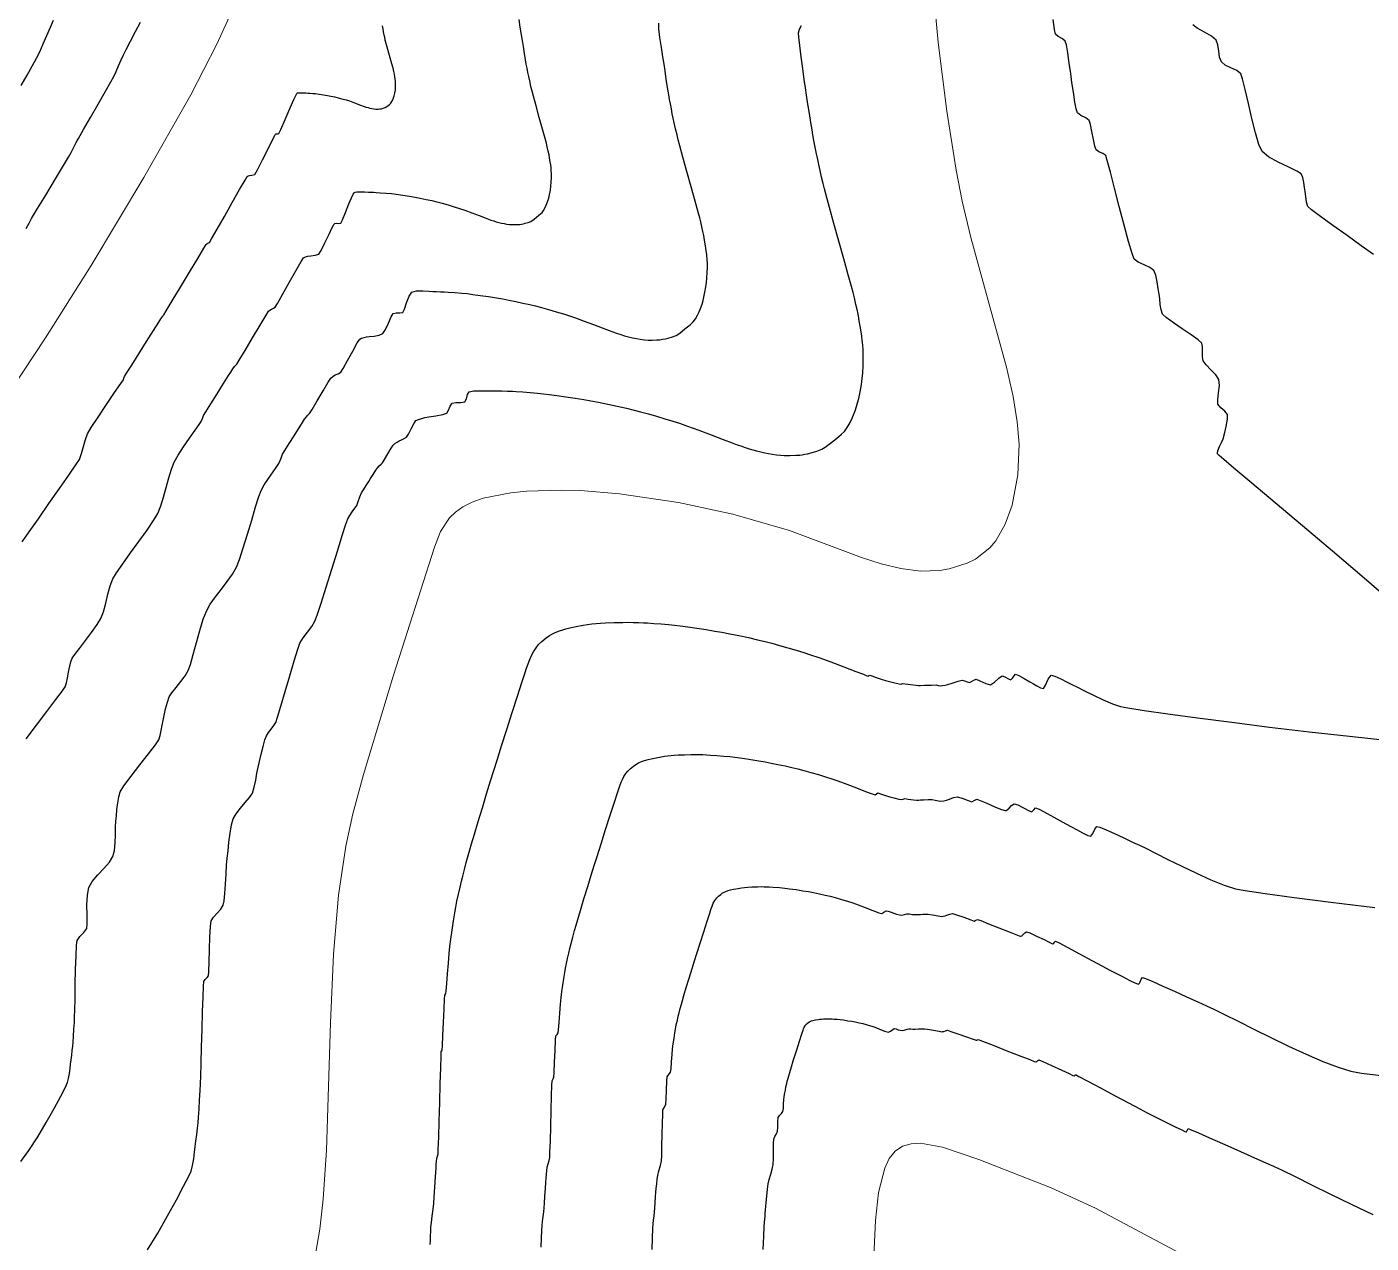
# Model space of a CAD drawing. Extents: x 27 to 849, y 0 to 853.
# Drawn here: x 491.7 to 577.4, y 422.9 to 500.4 of the extents above; entities that cross this region are included whole.
import ezdxf

# ---------------------------------------------------------------- set-up
doc = ezdxf.new("R2010")
doc.units = 0
doc.header["$LTSCALE"] = 2
doc.layers.add('Curva 1 m', color=5, linetype='Continuous')
doc.layers.add('Curva Mestra', color=1, linetype='Continuous')

msp = doc.modelspace()

# ---------------------------------------------------------------- linework, layer by layer
at = {"extrusion": (-0.049704, 0.050571, 0.997483), "elevation": -45.882}
msp.add_lwpolyline([(-371.684, 250.552), (-374.359, -58.63), (-849.748, -54.517), (-847.073, 254.665)], close=True, dxfattribs=at)
at = {"layer": 'Curva 1 m', "linetype": 'Continuous', "lineweight": -3}
for points, elevation in [([(491.34, 496.714), (491.722, 497.374), (492.065, 497.979), (492.313, 498.44), (492.515, 498.859), (492.743, 499.361), (492.98, 499.898), (493.206, 500.418), (493.406, 500.871)], 62), ([(491.655, 455.053), (492.316, 455.922), (492.974, 456.785), (493.552, 457.545), (493.97, 458.103), (494.15, 458.361), (494.225, 458.616), (494.279, 458.92), (494.329, 459.187), (494.376, 459.402), (494.438, 459.678), (494.511, 459.96), (494.594, 460.189), (494.747, 460.418), (495.047, 460.814), (495.429, 461.308), (495.826, 461.835), (496.174, 462.325), (496.407, 462.711), (496.576, 463.153), (496.724, 463.69), (496.863, 464.259), (497.009, 464.798), (497.175, 465.242), (497.409, 465.628), (497.809, 466.203), (498.31, 466.895), (498.849, 467.633), (499.362, 468.348), (499.785, 468.967), (500.054, 469.421), (500.245, 469.893), (500.423, 470.464), (500.593, 471.08), (500.759, 471.691), (500.926, 472.243), (501.099, 472.685), (501.345, 473.126), (501.689, 473.662), (502.069, 474.218), (502.424, 474.721), (502.693, 475.097), (502.813, 475.273), (502.891, 475.471), (502.969, 475.671), (503.111, 475.904), (503.429, 476.411), (503.835, 477.055), (504.242, 477.698), (504.562, 478.204), (504.708, 478.434), (504.834, 478.632), (504.932, 478.782), (505.01, 478.858), (505.087, 478.935), (505.243, 479.193), (505.615, 479.816), (506.096, 480.621), (506.577, 481.427), (506.951, 482.051), (507.109, 482.31), (507.202, 482.381), (507.301, 482.446), (507.419, 482.499), (507.537, 482.563), (507.68, 482.806), (508.01, 483.388), (508.432, 484.139), (508.857, 484.891), (509.189, 485.474), (509.338, 485.72), (509.474, 485.779), (509.623, 485.818), (509.805, 485.84), (510.096, 485.88), (510.323, 485.957), (510.471, 486.193), (510.71, 486.668), (510.974, 487.219), (511.159, 487.605), (511.262, 487.807), (511.306, 487.88), (511.319, 487.895), (511.347, 487.907), (511.427, 487.917), (511.571, 487.913), (511.724, 487.936), (511.828, 488.148), (512.015, 488.61), (512.238, 489.159), (512.409, 489.553), (512.517, 489.768), (512.573, 489.853), (512.596, 489.874), (512.635, 489.894), (512.741, 489.92), (512.946, 489.932), (513.239, 489.919), (513.49, 489.902), (513.643, 489.9), (513.817, 489.895), (513.969, 489.888), (514.225, 489.872), (514.618, 489.842), (514.965, 489.81), (515.259, 489.772), (515.677, 489.712), (516.115, 489.645), (516.469, 489.585), (516.79, 489.523), (517.163, 489.445), (517.535, 489.363), (517.853, 489.287), (518.18, 489.201), (518.571, 489.091), (518.964, 488.975), (519.299, 488.869), (519.624, 488.754), (520.074, 488.587), (520.545, 488.409), (520.936, 488.261), (521.141, 488.184), (521.301, 488.129), (521.483, 488.069), (521.641, 488.02), (521.8, 487.977), (521.983, 487.932), (522.141, 487.899), (522.3, 487.874), (522.483, 487.851), (522.641, 487.838), (522.818, 487.838), (523.017, 487.846), (523.138, 487.853), (523.259, 487.87), (523.379, 487.892), (523.493, 487.922), (523.678, 487.976), (523.835, 488.037), (524.054, 488.19), (524.362, 488.431), (524.563, 488.609), (524.652, 488.736), (524.739, 488.892), (524.808, 489.032), (524.87, 489.18), (524.933, 489.357), (524.982, 489.515), (525.03, 489.728), (525.088, 490.025), (525.128, 490.29), (525.148, 490.552), (525.159, 490.852), (525.16, 491.077), (525.151, 491.258), (525.133, 491.465), (525.113, 491.646), (525.085, 491.842), (525.045, 492.08), (525.006, 492.289), (524.958, 492.515), (524.894, 492.794), (524.835, 493.038), (524.754, 493.335), (524.591, 493.928), (524.385, 494.672), (524.178, 495.42), (524.011, 496.026), (523.925, 496.343), (523.851, 496.647), (523.77, 496.994), (523.708, 497.274), (523.657, 497.526), (523.602, 497.813), (523.556, 498.065), (523.511, 498.333), (523.444, 498.745), (523.374, 499.192), (523.318, 499.566), (523.251, 499.945), (523.163, 500.422), (523.098, 500.909)], 58), ([(579.045, 463.533), (576.996, 465.295), (574.975, 467.014), (573.059, 468.633), (571.321, 470.093), (569.836, 471.338), (568.68, 472.31), (568.041, 472.854), (567.755, 473.106), (567.665, 473.192), (567.652, 473.21), (567.646, 473.245), (567.651, 473.325), (567.689, 473.466), (567.778, 473.677), (567.906, 473.944), (567.998, 474.175), (568.083, 474.499), (568.195, 474.971), (568.282, 475.433), (568.292, 475.725), (568.12, 475.94), (567.85, 476.162), (567.667, 476.378), (567.661, 476.661), (567.716, 477.107), (567.762, 477.582), (567.73, 477.953), (567.537, 478.256), (567.225, 478.585), (566.915, 478.896), (566.73, 479.144), (566.688, 479.401), (566.693, 479.723), (566.693, 480.04), (566.637, 480.282), (566.416, 480.483), (565.966, 480.806), (565.399, 481.191), (564.83, 481.578), (564.371, 481.909), (564.137, 482.124), (564.042, 482.393), (563.992, 482.742), (563.961, 483.104), (563.923, 483.41), (563.87, 483.749), (563.804, 484.182), (563.712, 484.604), (563.579, 484.909), (563.327, 485.101), (562.958, 485.268), (562.589, 485.434), (562.331, 485.624), (562.195, 485.983), (561.971, 486.755), (561.689, 487.801), (561.381, 488.98), (561.078, 490.153), (560.811, 491.179), (560.613, 491.919), (560.512, 492.233), (560.328, 492.361), (560.079, 492.478), (559.897, 492.607), (559.824, 492.838), (559.735, 493.273), (559.639, 493.778), (559.545, 494.221), (559.462, 494.47), (559.24, 494.635), (558.937, 494.788), (558.719, 494.954), (558.631, 495.218), (558.55, 495.654), (558.477, 496.136), (558.416, 496.536), (558.362, 496.894), (558.281, 497.467), (558.187, 498.135), (558.09, 498.782), (558.004, 499.289), (557.938, 499.538), (557.751, 499.687), (557.489, 499.826), (557.304, 499.976), (557.243, 500.281), (557.163, 500.925)], 54), ([(491.307, 428.092), (491.832, 428.798), (492.388, 429.658), (492.937, 430.581), (493.441, 431.478), (493.86, 432.261), (494.156, 432.84), (494.291, 433.125), (494.363, 433.39), (494.416, 433.71), (494.456, 434.032), (494.489, 434.303), (494.525, 434.566), (494.562, 434.873), (494.597, 435.18), (494.623, 435.444), (494.645, 435.708), (494.672, 436.092), (494.701, 436.531), (494.727, 436.962), (494.746, 437.32), (494.757, 437.736), (494.771, 438.465), (494.788, 439.377), (494.809, 440.338), (494.833, 441.216), (494.862, 441.879), (494.897, 442.195), (495.077, 442.439), (495.338, 442.696), (495.52, 442.94), (495.546, 443.243), (495.539, 443.791), (495.531, 444.449), (495.555, 445.085), (495.644, 445.565), (495.868, 445.947), (496.22, 446.362), (496.613, 446.783), (496.963, 447.184), (497.182, 447.538), (497.277, 447.93), (497.324, 448.417), (497.341, 448.933), (497.351, 449.412), (497.373, 449.788), (497.407, 450.134), (497.443, 450.538), (497.491, 450.957), (497.558, 451.349), (497.654, 451.671), (497.893, 452.053), (498.346, 452.663), (498.905, 453.381), (499.46, 454.086), (499.901, 454.658), (500.117, 454.975), (500.206, 455.249), (500.273, 455.584), (500.33, 455.924), (500.386, 456.214), (500.457, 456.536), (500.549, 456.951), (500.66, 457.373), (500.784, 457.717), (500.953, 457.987), (501.215, 458.328), (501.513, 458.702), (501.791, 459.071), (501.992, 459.398), (502.135, 459.793), (502.313, 460.421), (502.514, 461.179), (502.728, 461.963), (502.942, 462.669), (503.145, 463.195), (503.394, 463.624), (503.727, 464.096), (504.102, 464.589), (504.478, 465.081), (504.812, 465.553), (505.064, 465.981), (505.262, 466.479), (505.505, 467.216), (505.772, 468.089), (506.039, 468.996), (506.286, 469.831), (506.491, 470.493), (506.632, 470.877), (506.834, 471.231), (507.113, 471.654), (507.406, 472.072), (507.648, 472.412), (507.774, 472.602), (507.853, 472.79), (507.931, 473.01), (508.008, 473.199), (508.15, 473.436), (508.424, 473.873), (508.743, 474.376), (509.02, 474.811), (509.168, 475.041), (509.283, 475.224), (509.413, 475.431), (509.504, 475.564), (509.62, 475.678), (509.736, 475.793), (509.89, 476.045), (510.215, 476.594), (510.598, 477.241), (510.925, 477.789), (511.084, 478.043), (511.221, 478.152), (511.372, 478.246), (511.552, 478.326), (511.726, 478.422), (511.87, 478.661), (512.155, 479.172), (512.487, 479.775), (512.775, 480.287), (512.926, 480.527), (513.05, 480.59), (513.21, 480.638), (513.353, 480.674), (513.537, 480.698), (513.845, 480.732), (514.169, 480.789), (514.404, 480.883), (514.577, 481.138), (514.768, 481.556), (514.943, 481.96), (515.068, 482.174), (515.252, 482.208), (515.493, 482.201), (515.675, 482.236), (515.779, 482.449), (515.914, 482.85), (516.075, 483.267), (516.256, 483.528), (516.546, 483.606), (516.95, 483.612), (517.344, 483.586), (517.599, 483.569), (517.828, 483.567), (518.088, 483.559), (518.317, 483.549), (518.575, 483.533), (518.987, 483.504), (519.437, 483.468), (519.81, 483.432), (520.143, 483.389), (520.615, 483.323), (521.146, 483.244), (521.656, 483.165), (522.066, 483.095), (522.443, 483.023), (522.88, 482.933), (523.336, 482.835), (523.77, 482.737), (524.143, 482.647), (524.525, 482.547), (524.979, 482.421), (525.46, 482.283), (525.92, 482.145), (526.312, 482.021), (526.701, 481.884), (527.238, 481.686), (527.833, 481.462), (528.397, 481.248), (528.841, 481.079), (529.075, 480.992), (529.314, 480.91), (529.587, 480.82), (529.825, 480.747), (530.064, 480.683), (530.337, 480.615), (530.575, 480.565), (530.814, 480.527), (531.087, 480.493), (531.325, 480.473), (531.585, 480.473), (531.878, 480.484), (532.07, 480.497), (532.252, 480.521), (532.432, 480.555), (532.614, 480.602), (532.886, 480.681), (533.116, 480.772), (533.339, 480.923), (533.677, 481.18), (534.007, 481.448), (534.208, 481.631), (534.341, 481.82), (534.472, 482.054), (534.576, 482.265), (534.668, 482.487), (534.763, 482.753), (534.836, 482.989), (534.888, 483.21), (534.953, 483.527), (535.014, 483.866), (535.056, 484.151), (535.079, 484.435), (535.095, 484.773), (535.103, 485.096), (535.103, 485.332), (535.089, 485.604), (535.063, 485.914), (535.033, 486.186), (534.99, 486.479), (534.931, 486.837), (534.873, 487.15), (534.822, 487.392), (534.753, 487.697), (534.68, 488.009), (534.615, 488.274), (534.521, 488.623), (534.328, 489.322), (534.076, 490.234), (533.804, 491.218), (533.549, 492.138), (533.352, 492.855), (533.251, 493.231), (533.17, 493.561), (533.078, 493.95), (532.991, 494.329), (532.925, 494.628), (532.869, 494.902), (532.807, 495.22), (532.747, 495.54), (532.697, 495.815), (532.647, 496.113), (532.572, 496.571), (532.486, 497.105), (532.404, 497.631), (532.339, 498.066), (532.267, 498.533), (532.171, 499.139), (532.078, 499.774), (532.015, 500.328), (532.008, 500.691)], 57), ([(491.406, 467.602), (491.841, 468.235), (492.434, 469.083), (493.107, 470.041), (493.782, 471.003), (494.381, 471.863), (494.828, 472.518), (495.044, 472.861), (495.182, 473.23), (495.306, 473.676), (495.43, 474.123), (495.566, 474.493), (495.803, 474.888), (496.242, 475.562), (496.776, 476.359), (497.295, 477.125), (497.69, 477.705), (497.852, 477.943), (497.891, 478.042), (497.93, 478.142), (498.062, 478.355), (498.393, 478.882), (498.843, 479.597), (499.333, 480.374), (499.784, 481.089), (500.115, 481.615), (500.249, 481.826), (500.31, 481.921), (500.361, 482), (500.4, 482.038), (500.438, 482.077), (500.589, 482.328), (500.974, 482.971), (501.5, 483.849), (502.072, 484.805), (502.598, 485.683), (502.983, 486.326), (503.135, 486.577), (503.182, 486.612), (503.231, 486.645), (503.289, 486.673), (503.348, 486.704), (503.484, 486.939), (503.826, 487.54), (504.294, 488.361), (504.802, 489.255), (505.27, 490.076), (505.613, 490.677), (505.75, 490.913), (505.819, 490.94), (505.892, 490.963), (506.048, 490.98), (506.242, 491.032), (506.404, 491.319), (506.732, 491.959), (507.112, 492.714), (507.376, 493.24), (507.513, 493.51), (507.561, 493.602), (507.57, 493.615), (507.581, 493.619), (507.62, 493.624), (507.698, 493.626), (507.773, 493.636), (507.894, 493.906), (508.168, 494.537), (508.496, 495.291), (508.734, 495.824), (508.866, 496.103), (508.92, 496.202), (508.935, 496.22), (508.955, 496.23), (509.009, 496.243), (509.115, 496.249), (509.264, 496.243), (509.382, 496.234), (509.502, 496.232), (509.622, 496.227), (509.742, 496.22), (509.942, 496.205), (510.119, 496.188), (510.332, 496.16), (510.623, 496.117), (510.871, 496.076), (511.093, 496.033), (511.344, 495.978), (511.564, 495.927), (511.79, 495.866), (512.055, 495.79), (512.286, 495.718), (512.598, 495.605), (512.988, 495.458), (513.208, 495.375), (513.333, 495.333), (513.458, 495.293), (513.583, 495.261), (513.708, 495.233), (513.833, 495.215), (513.958, 495.202), (514.096, 495.205), (514.206, 495.21), (514.266, 495.219), (514.327, 495.229), (514.43, 495.259), (514.554, 495.302), (514.66, 495.377), (514.819, 495.503), (514.918, 495.588), (514.984, 495.691), (515.041, 495.799), (515.087, 495.917), (515.128, 496.041), (515.165, 496.214), (515.201, 496.428), (515.214, 496.64), (515.217, 496.822), (515.208, 496.964), (515.194, 497.106), (515.17, 497.26), (515.14, 497.428), (515.1, 497.609), (515.054, 497.802), (514.977, 498.085), (514.829, 498.619), (514.68, 499.158), (514.6, 499.455), (514.562, 499.607), (514.522, 499.78), (514.491, 499.92), (514.452, 500.118), (514.415, 500.316), (514.382, 500.513)], 59), ([(491.656, 487.596), (491.75, 487.779), (491.834, 487.938), (492.002, 488.22), (492.386, 488.859), (492.899, 489.713), (493.456, 490.64), (493.97, 491.498), (494.357, 492.145), (494.531, 492.438), (494.63, 492.636), (494.738, 492.865), (494.836, 493.063), (494.987, 493.329), (495.318, 493.907), (495.76, 494.676), (496.243, 495.517), (496.696, 496.31), (497.051, 496.935), (497.237, 497.273), (497.387, 497.59), (497.552, 497.964), (497.715, 498.338), (497.861, 498.657), (498.035, 499), (498.31, 499.528), (498.63, 500.142), (498.942, 500.745)], 61), ([(499.385, 422.454), (500.045, 423.532), (500.675, 424.625), (501.238, 425.649), (501.699, 426.521), (502.022, 427.157), (502.171, 427.474), (502.266, 427.827), (502.337, 428.254), (502.39, 428.684), (502.435, 429.045), (502.482, 429.396), (502.532, 429.805), (502.578, 430.214), (502.614, 430.566), (502.642, 430.918), (502.678, 431.43), (502.716, 432.016), (502.751, 432.59), (502.777, 433.068), (502.793, 433.534), (502.816, 434.348), (502.843, 435.387), (502.873, 436.525), (502.904, 437.637), (502.933, 438.598), (502.959, 439.283), (502.978, 439.568), (503.069, 439.689), (503.199, 439.818), (503.29, 439.94), (503.31, 440.218), (503.328, 440.832), (503.348, 441.621), (503.373, 442.425), (503.408, 443.085), (503.455, 443.44), (503.605, 443.678), (503.837, 443.933), (504.07, 444.189), (504.224, 444.427), (504.278, 444.705), (504.325, 445.187), (504.366, 445.786), (504.404, 446.417), (504.441, 446.992), (504.479, 447.427), (504.528, 447.898), (504.586, 448.459), (504.656, 449.034), (504.743, 449.552), (504.853, 449.937), (505.042, 450.259), (505.323, 450.615), (505.631, 450.976), (505.906, 451.31), (506.085, 451.589), (506.203, 451.955), (506.293, 452.401), (506.369, 452.855), (506.443, 453.241), (506.528, 453.594), (506.642, 454.065), (506.767, 454.56), (506.884, 454.985), (506.974, 455.245), (507.1, 455.446), (507.274, 455.666), (507.449, 455.886), (507.578, 456.086), (507.691, 456.422), (507.901, 457.126), (508.173, 458.054), (508.467, 459.064), (508.747, 460.012), (508.975, 460.754), (509.115, 461.148), (509.319, 461.479), (509.593, 461.845), (509.869, 462.211), (510.074, 462.541), (510.216, 462.927), (510.467, 463.696), (510.791, 464.718), (511.149, 465.863), (511.503, 467.001), (511.816, 468.002), (512.049, 468.735), (512.164, 469.069), (512.289, 469.28), (512.455, 469.518), (512.619, 469.747), (512.736, 469.932), (512.84, 470.183), (512.944, 470.476), (513.047, 470.728), (513.164, 470.931), (513.331, 471.194), (513.501, 471.455), (513.627, 471.649), (513.78, 471.893), (513.954, 472.167), (514.076, 472.346), (514.172, 472.445), (514.289, 472.551), (514.385, 472.651), (514.508, 472.852), (514.717, 473.213), (514.929, 473.575), (515.059, 473.776), (515.172, 473.872), (515.314, 473.968), (515.443, 474.047), (515.591, 474.116), (515.773, 474.194), (515.914, 474.282), (516.033, 474.471), (516.208, 474.806), (516.386, 475.142), (516.515, 475.334), (516.679, 475.418), (516.893, 475.482), (517.084, 475.53), (517.348, 475.577), (517.79, 475.645), (518.228, 475.726), (518.484, 475.808), (518.601, 476.001), (518.699, 476.267), (518.816, 476.454), (519.059, 476.496), (519.389, 476.493), (519.627, 476.536), (519.732, 476.726), (519.812, 476.996), (519.917, 477.182), (520.217, 477.228), (520.766, 477.243), (521.338, 477.241), (521.707, 477.237), (522.012, 477.233), (522.36, 477.223), (522.665, 477.21), (522.919, 477.195), (523.324, 477.167), (523.8, 477.131), (524.27, 477.091), (524.655, 477.053), (525.01, 477.009), (525.505, 476.94), (526.08, 476.857), (526.672, 476.768), (527.22, 476.681), (527.664, 476.604), (528.167, 476.508), (528.749, 476.389), (529.356, 476.258), (529.936, 476.127), (530.433, 476.008), (530.848, 475.899), (531.339, 475.765), (531.868, 475.615), (532.399, 475.46), (532.897, 475.309), (533.324, 475.172), (533.843, 474.99), (534.559, 474.726), (535.353, 474.427), (536.105, 474.142), (536.697, 473.917), (537.009, 473.801), (537.24, 473.721), (537.509, 473.631), (537.779, 473.543), (538.009, 473.474), (538.239, 473.411), (538.509, 473.342), (538.779, 473.279), (539.009, 473.231), (539.239, 473.193), (539.509, 473.156), (539.779, 473.126), (540.009, 473.109), (540.355, 473.109), (540.746, 473.124), (541.002, 473.14), (541.156, 473.159), (541.332, 473.187), (541.485, 473.218), (541.728, 473.28), (542.09, 473.386), (542.396, 473.507), (542.617, 473.652), (542.956, 473.905), (543.331, 474.199), (543.658, 474.47), (543.852, 474.652), (544.03, 474.905), (544.204, 475.217), (544.343, 475.498), (544.433, 475.711), (544.53, 475.97), (544.621, 476.234), (544.69, 476.463), (544.759, 476.757), (544.845, 477.18), (544.927, 477.632), (544.983, 478.013), (545.014, 478.392), (545.035, 478.842), (545.046, 479.272), (545.046, 479.588), (545.034, 479.851), (545.011, 480.157), (544.983, 480.463), (544.953, 480.725), (544.913, 481.006), (544.857, 481.354), (544.796, 481.709), (544.739, 482.012), (544.671, 482.334), (544.58, 482.74), (544.482, 483.157), (544.396, 483.51), (544.294, 483.888), (544.087, 484.641), (543.809, 485.646), (543.496, 486.778), (543.181, 487.915), (542.9, 488.934), (542.687, 489.709), (542.577, 490.119), (542.492, 490.462), (542.395, 490.867), (542.297, 491.287), (542.209, 491.674), (542.142, 491.982), (542.067, 492.347), (541.984, 492.772), (541.905, 493.197), (541.838, 493.564), (541.785, 493.877), (541.707, 494.352), (541.615, 494.923), (541.519, 495.525), (541.431, 496.094), (541.361, 496.565), (541.287, 497.089), (541.19, 497.786), (541.088, 498.544), (540.997, 499.251), (540.935, 499.795), (540.919, 500.065), (540.987, 500.289), (541.101, 500.54)], 56), ([(577.595, 485.922), (576.808, 486.49), (575.91, 487.132), (575.012, 487.775), (574.221, 488.346), (573.648, 488.773), (573.401, 488.983), (573.314, 489.268), (573.276, 489.63), (573.24, 489.948), (573.202, 490.199), (573.155, 490.521), (573.087, 490.837), (572.983, 491.072), (572.7, 491.254), (572.157, 491.512), (571.505, 491.822), (570.897, 492.16), (570.487, 492.502), (570.286, 492.938), (570.064, 493.68), (569.835, 494.599), (569.613, 495.565), (569.411, 496.449), (569.243, 497.124), (569.123, 497.459), (568.869, 497.655), (568.504, 497.832), (568.14, 498.009), (567.891, 498.207), (567.781, 498.505), (567.727, 498.903), (567.673, 499.303), (567.565, 499.604), (567.27, 499.843), (566.808, 500.105), (566.352, 500.358), (566.079, 500.573)], 53), ([(517.42, 422.799), (517.438, 423.052), (517.448, 423.347), (517.457, 423.643), (517.47, 423.896), (517.503, 424.2), (517.555, 424.614), (517.609, 425.049), (517.649, 425.418), (517.68, 425.825), (517.72, 426.446), (517.762, 427.114), (517.796, 427.661), (517.813, 427.919), (517.83, 428.103), (517.852, 428.276), (517.892, 428.431), (517.93, 428.586), (517.941, 428.888), (517.965, 429.634), (517.997, 430.674), (518.033, 431.861), (518.069, 433.044), (518.099, 434.076), (518.122, 434.806), (518.131, 435.086), (518.16, 435.148), (518.19, 435.209), (518.203, 435.473), (518.233, 436.121), (518.272, 436.961), (518.311, 437.801), (518.341, 438.448), (518.354, 438.709), (518.392, 438.757), (518.43, 438.804), (518.444, 438.983), (518.48, 439.437), (518.529, 440.056), (518.584, 440.73), (518.638, 441.35), (518.684, 441.804), (518.746, 442.28), (518.827, 442.85), (518.914, 443.433), (518.996, 443.948), (519.059, 444.315), (519.134, 444.698), (519.229, 445.143), (519.328, 445.586), (519.417, 445.967), (519.498, 446.292), (519.606, 446.708), (519.726, 447.162), (519.844, 447.6), (519.947, 447.971), (520.058, 448.348), (520.245, 448.971), (520.483, 449.763), (520.751, 450.643), (521.022, 451.534), (521.275, 452.357), (521.484, 453.033), (521.691, 453.691), (521.977, 454.591), (522.31, 455.634), (522.658, 456.722), (522.99, 457.756), (523.275, 458.64), (523.48, 459.275), (523.574, 459.561), (523.667, 459.82), (523.778, 460.112), (523.886, 460.357), (524.015, 460.589), (524.176, 460.845), (524.335, 461.055), (524.553, 461.26), (524.828, 461.483), (525.028, 461.63), (525.173, 461.713), (525.345, 461.797), (525.499, 461.865), (525.67, 461.931), (525.881, 462.004), (526.068, 462.061), (526.322, 462.118), (526.746, 462.204), (527.181, 462.288), (527.469, 462.339), (527.726, 462.371), (528.021, 462.401), (528.279, 462.421), (528.614, 462.436), (529.16, 462.454), (529.712, 462.469), (530.069, 462.476), (530.374, 462.472), (530.722, 462.462), (531.027, 462.449), (531.281, 462.434), (531.686, 462.405), (532.162, 462.37), (532.632, 462.33), (533.017, 462.292), (533.372, 462.247), (533.867, 462.179), (534.442, 462.096), (535.034, 462.006), (535.582, 461.919), (536.026, 461.843), (536.529, 461.747), (537.111, 461.628), (537.718, 461.497), (538.297, 461.366), (538.795, 461.246), (539.21, 461.138), (539.701, 461.004), (540.23, 460.854), (540.761, 460.699), (541.259, 460.548), (541.686, 460.411), (542.223, 460.223), (542.978, 459.944), (543.811, 459.631), (544.581, 459.339), (545.057, 459.158), (545.286, 459.071), (545.361, 459.043), (545.371, 459.04), (545.376, 459.042), (545.393, 459.053), (545.43, 459.079), (545.464, 459.101), (545.587, 459.061), (545.869, 458.966), (546.198, 458.857), (546.464, 458.774), (546.73, 458.705), (547.059, 458.625), (547.341, 458.559), (547.464, 458.532), (547.519, 458.547), (547.573, 458.563), (547.732, 458.544), (548.072, 458.502), (548.413, 458.46), (548.573, 458.441), (548.635, 458.443), (548.696, 458.447), (548.945, 458.456), (549.406, 458.472), (549.689, 458.478), (549.828, 458.452), (549.967, 458.429), (550.093, 458.442), (550.283, 458.473), (550.45, 458.507), (550.715, 458.595), (551.099, 458.728), (551.362, 458.795), (551.511, 458.752), (551.681, 458.674), (551.825, 458.636), (551.959, 458.694), (552.109, 458.794), (552.243, 458.85), (552.486, 458.752), (552.858, 458.571), (553.167, 458.491), (553.42, 458.65), (553.695, 458.914), (553.9, 459.063), (554.086, 458.998), (554.305, 458.865), (554.463, 458.804), (554.564, 458.903), (554.668, 459.067), (554.768, 459.164), (554.964, 459.089), (555.314, 458.898), (555.676, 458.689), (555.911, 458.556), (556.118, 458.43), (556.353, 458.293), (556.536, 458.25), (556.68, 458.474), (556.846, 458.859), (557.027, 459.096), (557.266, 459.05), (557.641, 458.879), (558.049, 458.666), (558.388, 458.496), (558.682, 458.352), (559.154, 458.113), (559.737, 457.823), (560.361, 457.528), (560.957, 457.273), (561.456, 457.102), (561.935, 457.017), (562.971, 456.859), (564.479, 456.645), (566.372, 456.386), (568.563, 456.099), (570.966, 455.797), (573.496, 455.495), (576.065, 455.207), (578.587, 454.947)], 54), ([(524.502, 422.632), (524.524, 423.193), (524.544, 423.691), (524.56, 424.006), (524.588, 424.27), (524.626, 424.577), (524.665, 424.883), (524.695, 425.147), (524.716, 425.441), (524.745, 425.884), (524.775, 426.368), (524.801, 426.784), (524.817, 427.023), (524.838, 427.255), (524.866, 427.519), (524.896, 427.736), (524.944, 427.934), (525.007, 428.159), (525.051, 428.357), (525.066, 428.677), (525.089, 429.387), (525.116, 430.328), (525.144, 431.342), (525.17, 432.27), (525.19, 432.953), (525.202, 433.232), (525.26, 433.356), (525.319, 433.479), (525.336, 433.77), (525.364, 434.416), (525.397, 435.179), (525.425, 435.821), (525.443, 436.104), (525.518, 436.199), (525.593, 436.293), (525.614, 436.495), (525.651, 436.958), (525.696, 437.546), (525.743, 438.12), (525.784, 438.543), (525.83, 438.901), (525.891, 439.328), (525.957, 439.765), (526.018, 440.151), (526.065, 440.426), (526.121, 440.714), (526.193, 441.047), (526.267, 441.38), (526.334, 441.665), (526.413, 441.983), (526.52, 442.391), (526.633, 442.812), (526.731, 443.168), (526.834, 443.518), (527.011, 444.105), (527.232, 444.838), (527.471, 445.621), (527.697, 446.361), (527.884, 446.965), (528.067, 447.546), (528.323, 448.349), (528.615, 449.265), (528.91, 450.185), (529.171, 450.997), (529.363, 451.592), (529.452, 451.861), (529.521, 452.055), (529.604, 452.274), (529.685, 452.458), (529.782, 452.632), (529.903, 452.824), (530.022, 452.981), (530.185, 453.135), (530.392, 453.303), (530.542, 453.413), (530.715, 453.507), (530.895, 453.589), (531.023, 453.638), (531.182, 453.693), (531.322, 453.736), (531.513, 453.779), (531.83, 453.843), (532.157, 453.906), (532.373, 453.944), (532.566, 453.969), (532.786, 453.991), (532.98, 454.006), (533.232, 454.017), (533.641, 454.03), (534.055, 454.042), (534.323, 454.047), (534.551, 454.044), (534.812, 454.037), (535.041, 454.027), (535.299, 454.011), (535.711, 453.981), (536.161, 453.945), (536.534, 453.909), (536.867, 453.867), (537.339, 453.801), (537.87, 453.722), (538.38, 453.642), (538.79, 453.573), (539.167, 453.501), (539.604, 453.411), (540.06, 453.313), (540.494, 453.215), (540.867, 453.125), (541.249, 453.025), (541.703, 452.899), (542.184, 452.761), (542.644, 452.623), (543.035, 452.499), (543.436, 452.357), (543.998, 452.147), (544.618, 451.912), (545.194, 451.693), (545.622, 451.532), (545.799, 451.47), (545.892, 451.531), (545.985, 451.593), (546.151, 451.544), (546.461, 451.438), (546.735, 451.348), (547.008, 451.276), (547.317, 451.2), (547.485, 451.166), (547.594, 451.197), (547.703, 451.229), (547.905, 451.207), (548.246, 451.163), (548.453, 451.137), (548.576, 451.142), (548.7, 451.149), (548.881, 451.158), (549.196, 451.171), (549.444, 451.172), (549.634, 451.142), (549.847, 451.097), (550.001, 451.074), (550.183, 451.094), (550.363, 451.132), (550.542, 451.199), (550.81, 451.299), (551.047, 451.349), (551.348, 451.264), (551.735, 451.11), (551.973, 451.031), (552.13, 451.112), (552.286, 451.191), (552.496, 451.116), (552.928, 450.934), (553.44, 450.717), (553.811, 450.568), (554.02, 450.495), (554.109, 450.474), (554.135, 450.473), (554.167, 450.483), (554.238, 450.525), (554.352, 450.629), (554.507, 450.788), (554.684, 450.902), (554.916, 450.827), (555.279, 450.644), (555.626, 450.461), (555.811, 450.384), (555.926, 450.52), (556.04, 450.655), (556.273, 450.549), (556.78, 450.281), (557.399, 449.942), (557.968, 449.63), (558.325, 449.437), (558.641, 449.265), (559.023, 449.053), (559.369, 448.881), (559.575, 448.827), (559.701, 449), (559.817, 449.286), (559.943, 449.461), (560.143, 449.41), (560.55, 449.242), (561.085, 448.999), (561.67, 448.726), (562.223, 448.465), (562.667, 448.261), (563.068, 448.067), (563.69, 447.752), (564.475, 447.356), (565.364, 446.915), (566.3, 446.468), (567.224, 446.054), (568.077, 445.71), (568.803, 445.474), (569.412, 445.366), (570.677, 445.183), (572.525, 444.936), (574.881, 444.634), (577.673, 444.289)], 53), ([(531.577, 422.472), (531.609, 423.219), (531.635, 423.816), (531.65, 424.116), (531.677, 424.358), (531.712, 424.634), (531.74, 424.876), (531.757, 425.117), (531.778, 425.471), (531.801, 425.84), (531.821, 426.127), (531.844, 426.38), (531.873, 426.675), (531.906, 426.964), (531.94, 427.197), (532.012, 427.494), (532.106, 427.831), (532.172, 428.128), (532.19, 428.449), (532.208, 429.06), (532.226, 429.809), (532.243, 430.545), (532.259, 431.119), (532.273, 431.378), (532.361, 431.564), (532.449, 431.749), (532.468, 432.054), (532.488, 432.63), (532.509, 433.204), (532.531, 433.499), (532.643, 433.641), (532.757, 433.783), (532.785, 434.006), (532.818, 434.439), (532.852, 434.919), (532.884, 435.283), (532.924, 435.589), (532.977, 435.953), (533.03, 436.295), (533.071, 436.538), (533.124, 436.802), (533.19, 437.102), (533.25, 437.364), (533.304, 437.576), (533.375, 437.847), (533.45, 438.128), (533.516, 438.366), (533.604, 438.667), (533.758, 439.178), (533.945, 439.792), (534.131, 440.401), (534.284, 440.897), (534.432, 441.365), (534.64, 442.019), (534.871, 442.741), (535.088, 443.417), (535.253, 443.929), (535.329, 444.161), (535.403, 444.364), (535.485, 444.559), (535.589, 444.74), (535.709, 444.908), (535.821, 445.012), (535.961, 445.126), (536.056, 445.196), (536.172, 445.258), (536.292, 445.313), (536.427, 445.363), (536.576, 445.411), (536.765, 445.452), (537.063, 445.511), (537.276, 445.55), (537.479, 445.574), (537.682, 445.591), (537.933, 445.601), (538.312, 445.613), (538.576, 445.618), (538.729, 445.617), (538.903, 445.612), (539.055, 445.605), (539.311, 445.588), (539.704, 445.559), (540.051, 445.527), (540.345, 445.488), (540.763, 445.428), (541.2, 445.362), (541.555, 445.302), (541.876, 445.24), (542.249, 445.162), (542.621, 445.08), (542.939, 445.004), (543.266, 444.917), (543.657, 444.807), (544.05, 444.691), (544.385, 444.586), (544.715, 444.466), (545.175, 444.288), (545.654, 444.102), (546.042, 443.956), (546.227, 443.9), (546.367, 443.992), (546.506, 444.085), (546.642, 444.056), (546.836, 443.983), (547.006, 443.922), (547.175, 443.873), (547.367, 443.823), (547.506, 443.801), (547.67, 443.846), (547.834, 443.895), (547.981, 443.883), (548.18, 443.853), (548.334, 443.834), (548.518, 443.84), (548.703, 443.851), (548.846, 443.859), (549.034, 443.867), (549.199, 443.866), (549.464, 443.824), (549.826, 443.755), (550.035, 443.719), (550.156, 443.734), (550.276, 443.758), (550.388, 443.801), (550.57, 443.868), (550.732, 443.902), (550.994, 443.827), (551.456, 443.663), (551.904, 443.499), (552.121, 443.426), (552.225, 443.48), (552.33, 443.533), (552.542, 443.453), (553.043, 443.251), (553.691, 442.989), (554.345, 442.728), (554.777, 442.562), (555, 442.482), (555.084, 442.458), (555.102, 442.456), (555.124, 442.462), (555.171, 442.49), (555.247, 442.56), (555.351, 442.666), (555.469, 442.742), (555.682, 442.665), (556.099, 442.471), (556.579, 442.239), (556.913, 442.076), (557.086, 441.994), (557.147, 441.968), (557.158, 441.965), (557.17, 441.971), (557.2, 442.006), (557.253, 442.081), (557.311, 442.145), (557.543, 442.029), (558.105, 441.731), (558.852, 441.329), (559.638, 440.906), (560.316, 440.542), (560.739, 440.319), (561.116, 440.124), (561.587, 439.88), (562.058, 439.641), (562.369, 439.492), (562.533, 439.423), (562.598, 439.404), (562.614, 439.404), (562.632, 439.413), (562.666, 439.455), (562.714, 439.556), (562.775, 439.709), (562.86, 439.826), (563.058, 439.761), (563.52, 439.567), (564.164, 439.283), (564.91, 438.948), (565.676, 438.601), (566.382, 438.28), (566.945, 438.026), (567.401, 437.808), (568.086, 437.466), (568.953, 437.03), (569.955, 436.529), (571.045, 435.993), (572.174, 435.453), (573.297, 434.939), (574.365, 434.479), (575.331, 434.105), (576.149, 433.846), (576.834, 433.726), (578.08, 433.571)], 52), ([(538.661, 422.488), (538.699, 423.329), (538.727, 423.956), (538.74, 424.226), (538.762, 424.416), (538.785, 424.606), (538.797, 424.776), (538.811, 425.018), (538.826, 425.231), (538.848, 425.477), (538.888, 425.881), (538.935, 426.317), (538.983, 426.658), (539.051, 426.946), (539.143, 427.278), (539.234, 427.611), (539.293, 427.899), (539.316, 428.276), (539.323, 428.786), (539.328, 429.259), (539.344, 429.524), (539.412, 429.683), (539.51, 429.859), (539.579, 430.018), (539.595, 430.281), (539.598, 430.646), (539.62, 430.893), (539.707, 431.017), (539.832, 431.148), (539.92, 431.272), (539.953, 431.48), (539.969, 431.778), (539.984, 432.022), (540.012, 432.234), (540.049, 432.475), (540.078, 432.649), (540.12, 432.856), (540.167, 433.062), (540.205, 433.211), (540.254, 433.399), (540.3, 433.563), (540.361, 433.77), (540.467, 434.12), (540.585, 434.508), (540.684, 434.829), (540.808, 435.221), (540.98, 435.758), (541.134, 436.239), (541.206, 436.461), (541.244, 436.562), (541.284, 436.66), (541.338, 436.749), (541.396, 436.834), (541.487, 436.913), (541.57, 436.978), (541.628, 437.008), (541.688, 437.037), (541.757, 437.062), (541.83, 437.086), (541.999, 437.121), (542.18, 437.155), (542.281, 437.167), (542.383, 437.176), (542.503, 437.181), (542.701, 437.187), (542.83, 437.19), (542.95, 437.187), (543.07, 437.183), (543.19, 437.175), (543.39, 437.16), (543.567, 437.144), (543.78, 437.116), (544.071, 437.072), (544.319, 437.032), (544.541, 436.988), (544.792, 436.934), (545.012, 436.882), (545.238, 436.822), (545.503, 436.745), (545.734, 436.674), (546.034, 436.554), (546.412, 436.4), (546.656, 436.331), (546.788, 436.399), (546.932, 436.513), (547.027, 436.578), (547.152, 436.545), (547.277, 436.496), (547.402, 436.46), (547.527, 436.435), (547.652, 436.467), (547.84, 436.527), (547.964, 436.561), (548.089, 436.548), (548.214, 436.53), (548.353, 436.535), (548.568, 436.546), (548.706, 436.553), (548.831, 436.559), (548.955, 436.561), (549.148, 436.528), (549.525, 436.461), (549.896, 436.395), (550.068, 436.364), (550.129, 436.373), (550.189, 436.384), (550.291, 436.421), (550.417, 436.456), (550.625, 436.39), (551.085, 436.232), (551.625, 436.044), (552.001, 435.913), (552.194, 435.846), (552.259, 435.824), (552.269, 435.821), (552.274, 435.822), (552.294, 435.832), (552.335, 435.855), (552.373, 435.874), (552.648, 435.768), (553.328, 435.501), (554.212, 435.154), (555.097, 434.808), (555.672, 434.586), (555.958, 434.477), (556.055, 434.442), (556.07, 434.438), (556.083, 434.444), (556.119, 434.471), (556.184, 434.531), (556.253, 434.581), (556.501, 434.475), (557.06, 434.218), (557.72, 433.91), (558.18, 433.695), (558.416, 433.586), (558.495, 433.55), (558.506, 433.545), (558.51, 433.548), (558.525, 433.565), (558.555, 433.603), (558.583, 433.635), (558.804, 433.519), (559.377, 433.212), (560.177, 432.784), (561.08, 432.301), (561.96, 431.831), (562.693, 431.442), (563.154, 431.201), (563.664, 430.943), (564.309, 430.623), (564.949, 430.308), (565.364, 430.109), (565.57, 430.013), (565.641, 429.983), (565.654, 429.98), (565.664, 429.988), (565.689, 430.028), (565.728, 430.115), (565.776, 430.191), (565.961, 430.118), (566.438, 429.912), (567.133, 429.608), (567.97, 429.238), (568.873, 428.838), (569.766, 428.441), (570.575, 428.081), (571.223, 427.791), (571.772, 427.532), (572.594, 427.129), (573.635, 426.613), (574.844, 426.016), (576.165, 425.37), (577.547, 424.706)], 51)]:
    msp.add_lwpolyline(points, dxfattribs=dict(at, elevation=elevation))
at = {"layer": 'Curva Mestra', "lineweight": 0}
for points, elevation in [([(490.034, 476.301), (492.89, 480.613), (495.789, 485.219), (499.16, 490.844), (502.161, 496.107), (503.821, 499.336), (505.274, 502.566), (506.684, 506.041), (508.047, 509.778), (509.843, 515.133), (510.881, 518.611), (511.544, 521.313), (512.135, 524.44), (512.456, 526.94), (512.62, 529.44), (512.648, 532.565), (512.577, 534.089), (512.54, 534.904)], 60), ([(510.05, 421.823), (510.38, 423.786), (510.604, 425.688), (510.808, 428.815), (511.06, 436.94), (511.266, 441.315), (511.584, 445.065), (512.052, 448.203), (512.5, 450.268), (513.163, 452.773), (515.084, 459.101), (517.697, 467.262), (518.087, 468.256), (518.647, 469.128), (519.034, 469.508), (519.513, 469.847), (520.103, 470.141), (520.814, 470.386), (522.565, 470.733), (523.578, 470.836), (525.815, 470.904), (527.013, 470.871), (529.501, 470.675), (533.261, 470.114), (536.723, 469.368), (540.337, 468.324), (544.943, 466.609), (546.193, 466.2), (547.443, 465.897), (548.693, 465.744), (549.934, 465.783), (550.537, 465.881), (551.677, 466.242), (552.199, 466.508), (553.115, 467.224), (553.497, 467.674), (554.11, 468.73), (554.544, 469.937), (554.91, 471.874), (554.99, 473.843), (554.873, 475.265), (554.605, 476.873), (554.176, 478.746), (551.902, 487.007), (551.359, 489.336), (550.98, 491.313), (550.383, 495.065), (549.83, 499.44), (548.616, 512.565)], 55), ([(545.577, 418.847), (545.83, 424.335), (546.027, 426.119), (546.415, 427.671), (546.708, 428.288), (547.084, 428.761), (547.548, 429.07), (548.094, 429.227), (548.71, 429.255), (550.102, 429.01), (552.417, 428.215), (557.038, 426.421), (559.854, 425.125), (565.568, 422.082)], 50)]:
    msp.add_lwpolyline(points, dxfattribs=dict(at, elevation=elevation)).dxf.unprotected_set("ltscale", 0)

doc.saveas('drawing.dxf')
